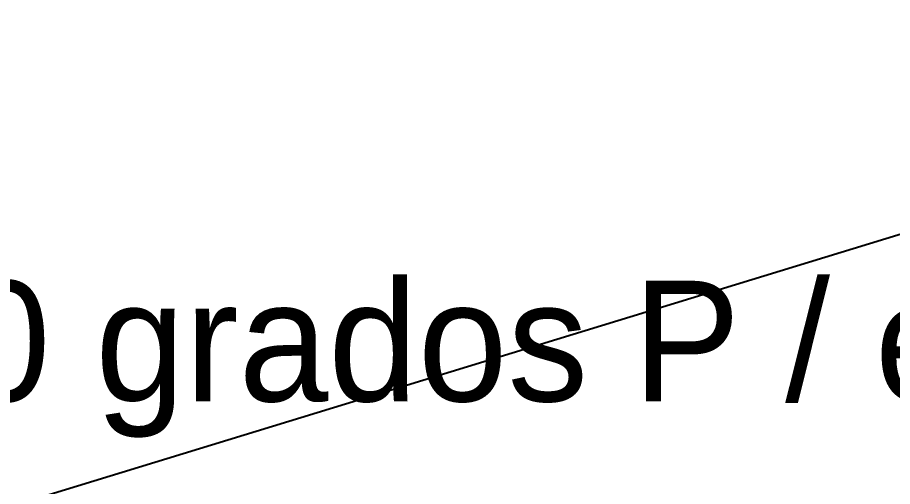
# Model space of a CAD drawing. Header units: millimetres. Extents: x -191664 to 191490, y -197311 to 10263.
# Drawn here: x 22292 to 24107, y 3131 to 4104 of the extents above; entities that cross this region are included whole.
import ezdxf

# ---------------------------------------------------------------- set-up
doc = ezdxf.new("R2010")
doc.units = ezdxf.units.MM
doc.layers.add('COTAS_P', color=1, linetype='Continuous', lineweight=0)
doc.layers.add('TEXTOS', color=4, linetype='Continuous', lineweight=0)
doc.dimstyles.new('PLANTA_100', dxfattribs={"dimtxt": 250, "dimasz": 150, "dimexe": 150, "dimexo": 80, "dimgap": 100, "dimtad": 1, "dimtih": 1, "dimtoh": 1, "dimdec": 1, "dimdsep": 46, "dimcen": 0.09, "dimclrd": 1, "dimclre": 1, "dimclrt": 1, "dimadec": 0, "dimazin": 0, "dimtfac": 1, "dimtdec": 4, "dimtofl": 0, "dimtmove": 0, "dimatfit": 3, "dimfxl": 1, "dimtolj": 1, "dimtzin": 0, "dimarcsym": 0})

# ---------------------------------------------------------------- blocks, each defined once
blk = doc.blocks.new('*D7')
at = {"layer": 'COTAS_P', "color": 1, "lineweight": -2, "transparency": 16777216}
for p, q in [((25334.8, 3271.6), (25080.5, 4103.6)), ((16187.4, 1228.9), (24980.9, 3916.3)), ((16254.4, 496.5), (16000.1, 1328.5))]:
    blk.add_line(p, q, dxfattribs=at)
at = {"layer": 'COTAS_P', "color": 1, "transparency": 16777216}
for points in [[(24973.6, 3940.2), (24988.2, 3892.4), (25124.4, 3960.1)], [(16180.1, 1252.8), (16194.7, 1205), (16044, 1185.1)]]:
    blk.add_solid(points, dxfattribs=at)
at = {"layer": 'Defpoints', "color": 0, "transparency": 16777216}
for p in [(25124.4, 3960.1), (25358.2, 3195.1), (16277.8, 420)]:
    blk.add_point(p, dxfattribs=at)

msp = doc.modelspace()

# ---------------------------------------------------------------- texts
at = {"layer": 'TEXTOS'}
msp.add_text('C02 / 17.0 grados P / exterior 9871.2 P', height=250, dxfattribs=at).set_placement((20817.98, 3307.53))

# ---------------------------------------------------------------- dimensions: what is measured, and where the dimension line sits
at = {"layer": 'COTAS_P'}
dim = msp.add_aligned_dim(p1=(16277.76, 420), p2=(25358.19, 3195.06), distance=800, text='<> P', dimstyle='PLANTA_100', dxfattribs=at)
dim.commit()
dim.dimension.update_dxf_attribs({"geometry": '*D7', "text_midpoint": (20584.16, 2572.6)})

doc.saveas('drawing.dxf')
